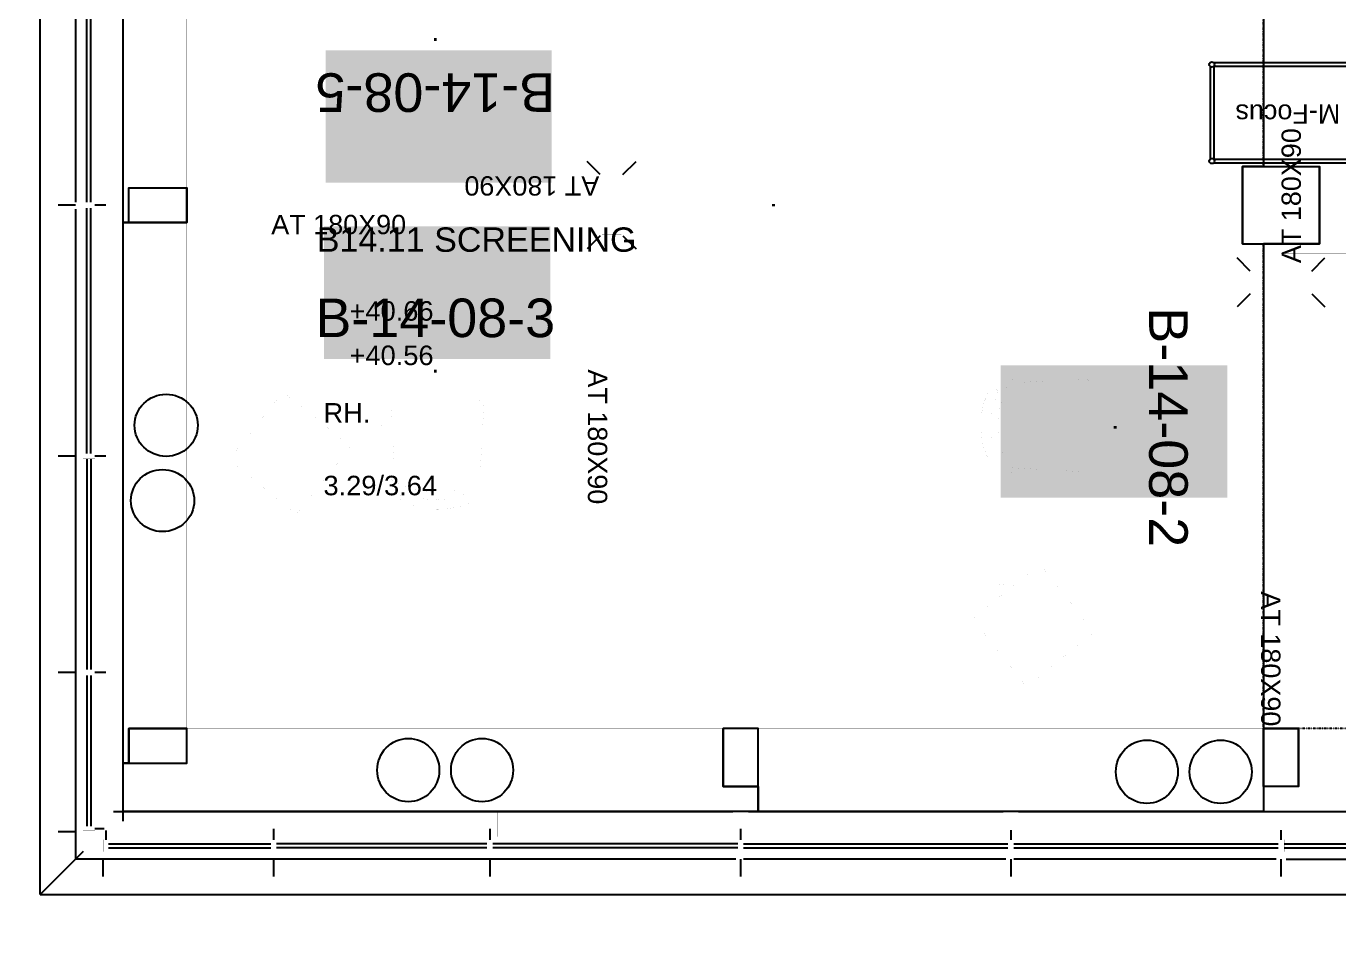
# Model space of a CAD drawing. Extents: x 7690 to 8871, y -6511 to -5312.
# Drawn here: x 7828.1 to 8095.9, y -6169.7 to -5985.5 of the extents above; entities that cross this region are included whole.
import ezdxf
from ezdxf.enums import TextEntityAlignment as Align

# ---------------------------------------------------------------- set-up
doc = ezdxf.new("R2010")
doc.units = 0
doc.header["$MEASUREMENT"] = 0
doc.linetypes.add('DOT_DASH', pattern=[1, 0, -0.25, 0.5, -0.25])
doc.linetypes.add('LONG_DASHES', pattern=[1.5, 1, -0.5])
doc.layers.get('0').update_dxf_attribs({"linetype": 'CONTINUOUS'})
for name, color, linetype in [('72USSH2D01_LINIEN-MITTEL', 7, 'CONTINUOUS'), ('A-ALLG-BESCHRIFTUNG_10', 7, 'CONTINUOUS'), ('A-NEU-GRUNDRISS', 7, 'CONTINUOUS'), ('A-NEU-WAND-BETON', 7, 'CONTINUOUS'), ('BWZ121_GF-POLYGON', 7, 'CONTINUOUS'), ('BWZ122_NGF-POLYGON', 7, 'CONTINUOUS'), ('FM_OBJEKT_ARBEITSPLATZ', 7, 'CONTINUOUS'), ('FM_OBJEKT_DOSE', 7, 'CONTINUOUS'), ('FM_OBJEKT_GESCHOSS', 7, 'CONTINUOUS'), ('FM_OBJEKT_MOEBEL', 7, 'CONTINUOUS'), ('FM_OBJEKT_RAUM', 7, 'CONTINUOUS'), ('Z1_POLYGONE_FLÄCHENNACHWEIS', 7, 'CONTINUOUS')]:
    doc.layers.add(name, color=color, linetype=linetype)
doc.styles.add('ARIAL', font='ARIAL')

# ---------------------------------------------------------------- blocks, each defined once
blk = doc.blocks.new('*D22')
at = {"layer": 'FM_OBJEKT_GESCHOSS', "color": 250, "linetype": 'Continuous', "const_width": 0.00174}
blk.add_lwpolyline([(8161.6821, -6162.5566), (8161.6821, -6493.2646), (8778.2168, -6493.2646), (8778.2168, -5660.9834), (8447.5059, -5660.9834), (8447.5059, -5330.3032), (7830.9731, -5330.2744), (7830.9746, -5767.6758), (7720.7378, -5767.6758), (7720.7378, -5751.9277), (7704.9897, -5751.9277), (7704.9897, -5767.6758), (7720.7378, -5767.6758), (7720.7378, -5767.6758), (7830.9746, -5767.6758), (7830.9746, -6162.5566), (8161.6821, -6162.5566), (8246.5254, -6081.0605), (8246.5254, -6073.5806), (8330.5762, -6073.5806), (8330.5762, -6081.0605), (8246.5254, -6081.0605)], close=True, dxfattribs=at)
blk = doc.blocks.new('*D36')
at = {"layer": 'A-NEU-GRUNDRISS', "color": 250, "linetype": 'Continuous'}
for p, q in [((7830.9697, -6161.3721), (7830.9697, -6021.8057)), ((7830.9697, -6162.5532), (7830.9697, -6021.8057)), ((7838.2139, -6022.0024), (7834.6597, -6022.0029)), ((7844.3569, -6022.0024), (7842.1509, -6022.0024)), ((7838.2139, -6022.7988), (7838.2139, -6155.3101)), ((7840.5181, -6072.5928), (7840.5181, -6022.5933)), ((7841.3447, -6072.5928), (7841.3447, -6022.5933)), ((7847.8999, -6147.5928), (7847.8999, -6023.3804)), ((7838.2139, -6073.1841), (7834.6597, -6073.1841)), ((7840.5181, -6073.7734), (7840.5181, -6116.6875)), ((7841.3447, -6073.7734), (7841.3447, -6116.6875)), ((7844.3574, -6073.1836), (7842.1514, -6073.1836)), ((7838.2119, -6117.2783), (7834.6577, -6117.2783)), ((7840.5181, -6117.8687), (7840.5181, -6148.5771)), ((7841.3447, -6117.8687), (7841.3447, -6148.5771)), ((7844.355, -6117.2778), (7842.1489, -6117.2783)), ((7845.9312, -6145.625), (7972.3076, -6145.625)), ((7838.2134, -6149.7891), (7834.6592, -6149.7891)), ((7844.0205, -6149.168), (7842.1489, -6149.168)), ((7844.3564, -6149.4629), (7844.3564, -6151.373)), ((7878.6074, -6149.1685), (7878.6074, -6151.373)), ((7922.7012, -6149.1685), (7922.7012, -6151.373)), ((7973.8828, -6149.1685), (7973.8828, -6151.373)), ((7844.9448, -6152.1997), (7878.0166, -6152.1997)), ((7844.9448, -6153.0264), (7878.0166, -6153.0264)), ((7922.1108, -6152.1958), (7879.1904, -6152.1997)), ((7922.1108, -6153.0225), (7879.1909, -6153.0264)), ((7973.292, -6152.1938), (7923.2925, -6152.1938)), ((7973.292, -6153.0205), (7923.2925, -6153.0205)), ((7839.75, -6153.7739), (7830.9697, -6162.5532)), ((7972.8901, -6155.3101), (7838.2139, -6155.3101)), ((7844.3564, -6155.311), (7843.7349, -6155.311)), ((7843.7349, -6155.311), (7843.7349, -6158.8652)), ((7878.6074, -6155.3105), (7878.6074, -6158.8657)), ((7922.7012, -6155.3105), (7922.7017, -6158.8657)), ((7973.8828, -6155.3105), (7973.8828, -6158.8657)), ((7830.9697, -6162.5532), (7973.916, -6162.5532))]:
    blk.add_line(p, q, dxfattribs=at)
at = {"layer": 'A-NEU-GRUNDRISS', "color": 250, "linetype": 'Continuous', "const_width": 0.00174}
for points in [[(7834.6597, -6020.9624), (7836.4116, -6020.9624), (7836.4116, -6023.1084), (7834.6597, -6023.1084)], [(7838.2139, -6021.0093), (7839.395, -6021.0093), (7839.395, -6022.9961), (7838.2139, -6022.9961)], [(7839.6929, -6021.6084), (7842.1509, -6021.6084), (7842.1509, -6022.3955), (7839.6929, -6022.3955)], [(7842.7822, -6020.4277), (7847.8999, -6020.4277), (7847.8999, -6023.5771), (7842.7822, -6023.5771)], [(7839.687, -6022.5933), (7842.1489, -6022.5933), (7842.1489, -6072.5928), (7839.687, -6072.5928)], [(7834.6597, -6072.144), (7836.4116, -6072.144), (7836.4116, -6074.29), (7834.6597, -6074.29)], [(7838.2139, -6072.1904), (7839.395, -6072.1904), (7839.395, -6074.1772), (7838.2139, -6074.1772)], [(7839.6934, -6072.7896), (7842.1514, -6072.7896), (7842.1514, -6073.5771), (7839.6934, -6073.5771)], [(7842.7822, -6071.6089), (7847.8999, -6071.6089), (7847.8999, -6074.7583), (7842.7822, -6074.7583)], [(7839.687, -6073.7734), (7842.1489, -6073.7734), (7842.1489, -6116.6875), (7839.687, -6116.6875)], [(7842.7817, -6115.7031), (7847.8999, -6115.7031), (7847.8999, -6118.8525), (7842.7817, -6118.8525)], [(7834.6577, -6116.2383), (7836.4097, -6116.2383), (7836.4097, -6118.3843), (7834.6577, -6118.3843)], [(7838.2119, -6116.2852), (7839.3931, -6116.2852), (7839.3931, -6118.2715), (7838.2119, -6118.2715)], [(7839.6909, -6116.8843), (7842.1489, -6116.8843), (7842.1489, -6117.6714), (7839.6909, -6117.6714)], [(7839.6909, -6117.8687), (7842.1479, -6117.8687), (7842.1479, -6148.5771), (7839.6909, -6148.5771)], [(7842.7817, -6145.625), (7847.8999, -6145.625), (7847.8999, -6150.7427), (7842.7817, -6150.7427)], [(7877.0327, -6145.625), (7880.1821, -6145.625), (7880.1821, -6150.7432), (7877.0327, -6150.7432)], [(7921.1265, -6145.625), (7924.2759, -6145.625), (7924.2759, -6150.7432), (7921.1265, -6150.7432)], [(7972.3081, -6145.625), (7975.4575, -6145.625), (7975.4575, -6150.7432), (7972.3081, -6150.7432)], [(7834.6592, -6149.168), (7836.4111, -6149.168), (7836.4111, -6149.7891), (7834.6592, -6149.7891)], [(7838.2139, -6148.1748), (7839.395, -6148.1748), (7839.395, -6150.1616), (7838.2139, -6150.1616)], [(7839.6909, -6148.7739), (7842.1489, -6148.7739), (7842.1489, -6149.5615), (7839.6909, -6149.5615)], [(7839.75, -6149.7583), (7842.0728, -6149.7583), (7842.0728, -6151.4512), (7843.7676, -6151.4512), (7843.7676, -6153.7739), (7839.75, -6153.7739)], [(7843.9624, -6151.373), (7844.75, -6151.373), (7844.75, -6153.8311), (7843.9624, -6153.8311)], [(7844.9448, -6151.373), (7878.0166, -6151.373), (7878.0166, -6153.853), (7844.9448, -6153.853)], [(7878.2139, -6151.373), (7879.001, -6151.373), (7879.001, -6153.8311), (7878.2139, -6153.8311)], [(7922.1104, -6151.3691), (7879.1904, -6151.3726), (7879.1909, -6153.853), (7922.1108, -6153.8491)], [(7922.3076, -6151.373), (7923.0952, -6151.373), (7923.0952, -6153.8311), (7922.3076, -6153.8311)], [(7923.2925, -6151.3706), (7973.292, -6151.3706), (7973.292, -6153.8491), (7923.2925, -6153.8491)], [(7973.4888, -6151.373), (7974.2764, -6151.373), (7974.2764, -6153.8311), (7973.4888, -6153.8311)], [(7843.3633, -6154.1289), (7845.3501, -6154.1289), (7845.3501, -6155.3101), (7843.3633, -6155.3101)], [(7877.6147, -6154.1289), (7879.6011, -6154.1289), (7879.6011, -6155.3101), (7877.6147, -6155.3101)], [(7921.7085, -6154.1289), (7923.6953, -6154.1289), (7923.6953, -6155.3101), (7921.7085, -6155.3101)], [(7972.8901, -6154.1289), (7974.8765, -6154.1289), (7974.8765, -6155.3101), (7972.8901, -6155.3101)], [(7843.7349, -6157.1133), (7844.3564, -6157.1133), (7844.3564, -6158.8652), (7843.7349, -6158.8652)], [(7877.5679, -6157.1138), (7879.7134, -6157.1138), (7879.7134, -6158.8657), (7877.5679, -6158.8657)], [(7921.6616, -6157.1138), (7923.8076, -6157.1138), (7923.8076, -6158.8657), (7921.6616, -6158.8657)], [(7972.8096, -6157.1138), (7974.9556, -6157.1138), (7974.9556, -6158.8657), (7972.8096, -6158.8657)]]:
    blk.add_lwpolyline(points, close=True, dxfattribs=at)
blk = doc.blocks.new('*D49')
at = {"layer": 'A-NEU-GRUNDRISS', "color": 250, "linetype": 'Continuous'}
for p, q in [((7975.4575, -6145.624), (8027.4263, -6145.624)), ((8029.0005, -6149.4033), (8029.0005, -6151.3701)), ((7974.4731, -6152.1953), (8028.4097, -6152.1953)), ((7974.4731, -6153.0225), (8028.4097, -6153.0225)), ((8028.0083, -6155.3076), (7974.4731, -6155.3076)), ((8029.0005, -6155.3081), (8029.0005, -6158.8633)), ((7973.8828, -6162.5508), (8029.0005, -6162.5508))]:
    blk.add_line(p, q, dxfattribs=at)
at = {"layer": 'A-NEU-GRUNDRISS', "color": 250, "linetype": 'Continuous', "const_width": 0.00174}
for points in [[(8027.4263, -6145.624), (8030.5757, -6145.624), (8030.5757, -6150.7422), (8027.4263, -6150.7422)], [(7974.4731, -6151.3726), (8028.4097, -6151.3726), (8028.4097, -6153.8506), (7974.4731, -6153.8506)], [(8028.6069, -6151.3701), (8029.394, -6151.3701), (8029.394, -6153.8286), (8028.6069, -6153.8286)], [(8028.0083, -6154.1265), (8029.9946, -6154.1265), (8029.9946, -6155.3076), (8028.0083, -6155.3076)], [(8027.9272, -6157.1113), (8030.0737, -6157.1113), (8030.0737, -6158.8633), (8027.9272, -6158.8633)]]:
    blk.add_lwpolyline(points, close=True, dxfattribs=at)
blk = doc.blocks.new('*D50')
at = {"layer": 'A-NEU-GRUNDRISS', "color": 250, "linetype": 'Continuous'}
for p, q in [((8030.5757, -6145.624), (8082.5435, -6145.624)), ((8084.1187, -6149.4033), (8084.1187, -6151.3701)), ((8029.5913, -6152.1953), (8083.5278, -6152.1953)), ((8029.5913, -6153.0225), (8083.5278, -6153.0225)), ((8083.1255, -6155.3076), (8029.5913, -6155.3076)), ((8084.1187, -6155.3081), (8084.1187, -6158.8633)), ((8029.0005, -6162.5508), (8084.1187, -6162.5508))]:
    blk.add_line(p, q, dxfattribs=at)
at = {"layer": 'A-NEU-GRUNDRISS', "color": 250, "linetype": 'Continuous', "const_width": 0.00174}
for points in [[(8082.5435, -6145.624), (8085.6938, -6145.624), (8085.6938, -6150.7422), (8082.5435, -6150.7422)], [(8029.5913, -6151.3726), (8083.5278, -6151.3726), (8083.5278, -6153.8506), (8029.5913, -6153.8506)], [(8083.7251, -6151.3701), (8084.5122, -6151.3701), (8084.5122, -6153.8286), (8083.7251, -6153.8286)], [(8083.1255, -6154.1265), (8085.1128, -6154.1265), (8085.1128, -6155.3076), (8083.1255, -6155.3076)], [(8083.0454, -6157.1113), (8085.1919, -6157.1113), (8085.1919, -6158.8633), (8083.0454, -6158.8633)]]:
    blk.add_lwpolyline(points, close=True, dxfattribs=at)
blk = doc.blocks.new('*D51')
at = {"layer": 'A-NEU-GRUNDRISS', "color": 250, "linetype": 'Continuous'}
for p, q in [((7830.9712, -6022.0024), (7830.9712, -5966.8843)), ((7838.2139, -5966.8843), (7834.6587, -5966.8843)), ((7838.2144, -5967.877), (7838.2144, -6021.4116)), ((7840.4995, -6021.4116), (7840.4995, -5967.4746)), ((7841.3267, -6021.4116), (7841.3267, -5967.4746)), ((7844.1187, -5966.8843), (7842.1519, -5966.8843)), ((7847.8979, -6020.4277), (7847.8979, -5968.459))]:
    blk.add_line(p, q, dxfattribs=at)
at = {"layer": 'A-NEU-GRUNDRISS', "color": 250, "linetype": 'Continuous', "const_width": 0.00174}
for points in [[(7836.4106, -5967.957), (7836.4106, -5965.8115), (7834.6587, -5965.8115), (7834.6587, -5967.957)], [(7847.8979, -5968.459), (7847.8979, -5965.3096), (7842.7798, -5965.3096), (7842.7798, -5968.459)], [(7839.3955, -5967.877), (7839.3955, -5965.8901), (7838.2144, -5965.8901), (7838.2144, -5967.877)], [(7842.1494, -6021.4116), (7842.1494, -5967.4746), (7839.6714, -5967.4746), (7839.6714, -6021.4116)], [(7842.1519, -5967.2778), (7842.1519, -5966.4902), (7839.6934, -5966.4902), (7839.6934, -5967.2778)]]:
    blk.add_lwpolyline(points, close=True, dxfattribs=at)
blk = doc.blocks.new('*D69')
at = {"layer": 'A-NEU-GRUNDRISS', "color": 250, "linetype": 'Continuous'}
for p, q in [((8085.7524, -6145.6226), (8178.6089, -6145.6226)), ((8084.7651, -6152.1978), (8130.8286, -6152.1978)), ((8084.7651, -6153.0244), (8130.8286, -6153.0244)), ((8085.1714, -6155.3101), (8168.9224, -6155.3101)), ((8081.521, -6162.5532), (8161.6782, -6162.5532))]:
    blk.add_line(p, q, dxfattribs=at)
at = {"layer": 'A-NEU-GRUNDRISS', "color": 250, "linetype": 'Continuous', "const_width": 0.00174}
blk.add_lwpolyline([(8084.7651, -6151.3735), (8130.7886, -6151.3735), (8130.7886, -6153.8354), (8084.7651, -6153.8354)], close=True, dxfattribs=at)
blk = doc.blocks.new('*D127')
at = {"layer": 'BWZ122_NGF-POLYGON', "color": 6, "linetype": 'Continuous', "const_width": 0.0139}
blk.add_lwpolyline([(8080.5767, -5911.8247), (8080.5767, -6014.126), (8076.2563, -6014.126), (8076.2563, -6029.874), (8080.5767, -6029.874), (8080.5767, -6128.6948), (8080.5767, -6140.5059), (8080.5767, -6145.624), (7977.4272, -6145.624), (7977.4272, -6140.5059), (7977.4272, -6128.6948), (7970.3403, -6128.6948), (7970.3403, -6140.5059), (7977.4272, -6140.5059), (7977.4272, -6145.624), (7847.8999, -6145.625), (7847.8999, -6135.7817), (7849.0806, -6135.7817), (7860.8916, -6135.7817), (7860.8916, -6128.6948), (7849.0806, -6128.6948), (7849.0806, -6135.7817), (7847.8999, -6135.7817), (7847.8999, -6025.5454), (7849.0806, -6025.5454), (7849.0806, -6018.459), (7860.8916, -6018.459), (7860.8916, -6025.5454), (7849.0806, -6025.5454), (7847.8999, -6025.5454), (7847.8979, -5911.7661)], dxfattribs=at)
blk = doc.blocks.new('*D136')
at = {"layer": 'BWZ122_NGF-POLYGON', "color": 6, "linetype": 'Continuous', "const_width": 0.0139}
blk.add_lwpolyline([(8091.9937, -5793.6563), (8091.9937, -5809.4043), (8082.5054, -5809.4043), (8082.5054, -5911.8252), (8080.5767, -5911.8252), (8080.5767, -6014.126), (8092.0044, -6014.126), (8092.0044, -6029.874), (8080.5767, -6029.874), (8080.5767, -6128.6948), (8087.6626, -6128.6948), (8087.6626, -6140.5059), (8080.5767, -6140.5059), (8080.5767, -6145.624), (8174.2769, -6145.6226)], dxfattribs=at)
blk = doc.blocks.new('*D242')
at = {"layer": 'FM_OBJEKT_MOEBEL', "color": 250, "linetype": 'Continuous', "const_width": 0.00174}
blk.add_lwpolyline([(8048.686, -6031.8428), (8048.686, -6102.7085), (8084.1187, -6102.7085), (8084.1187, -6031.8428)], close=True, dxfattribs=at)
at = {"layer": 'FM_OBJEKT_MOEBEL', "color": 250, "linetype": 'Continuous', "style": 'ARIAL'}
blk.add_text('AT 180X90', height=3.93699, rotation=90, dxfattribs=at).set_placement((8088.1719, -6033.8115))
for s, height, p in [('B-14-08-2', 7.87399, (8057.2173, -6067.2773)), ('.', 3.937, (8049.999, -6067.2773))]:
    blk.add_text(s, height=height, rotation=270, dxfattribs=at).set_placement(p, align=Align.CENTER)
blk = doc.blocks.new('*D243')
at = {"layer": 'FM_OBJEKT_MOEBEL', "color": 250, "linetype": 'Continuous', "const_width": 0.00174}
blk.add_lwpolyline([(7982.2134, -6057.4351), (7982.2134, -5986.5693), (7946.7803, -5986.5693), (7946.7803, -6057.4351)], close=True, dxfattribs=at)
at = {"layer": 'FM_OBJEKT_MOEBEL', "color": 250, "linetype": 'Continuous', "style": 'ARIAL'}
blk.add_text('.', height=3.937, rotation=90, dxfattribs=at).set_placement((7980.9013, -6022.0015), align=Align.CENTER)
blk.add_text('AT 180X90', height=3.93699, rotation=270, dxfattribs=at).set_placement((7942.7281, -6055.4668))
blk = doc.blocks.new('*D244')
at = {"layer": 'FM_OBJEKT_MOEBEL', "color": 250, "linetype": 'Continuous', "const_width": 0.00174}
blk.add_lwpolyline([(8119.5522, -6102.7134), (8119.5522, -6031.8472), (8084.1187, -6031.8472), (8084.1187, -6102.7134)], close=True, dxfattribs=at)
at = {"layer": 'FM_OBJEKT_MOEBEL', "color": 250, "linetype": 'Continuous', "style": 'ARIAL'}
for s, height, p in [('B-14-08-1', 7.87399, (8111.0229, -6067.2744)), ('.', 3.937, (8118.2402, -6067.2744))]:
    blk.add_text(s, height=height, rotation=90, dxfattribs=at).set_placement(p, align=Align.CENTER)
blk.add_text('AT 180X90', height=3.93699, rotation=270, dxfattribs=at).set_placement((8080.0664, -6100.7446))
blk = doc.blocks.new('*D246')
at = {"layer": 'FM_OBJEKT_MOEBEL', "color": 250, "linetype": 'Continuous'}
for p, q in [((8077.8501, -6035.4224), (8075.188, -6032.7607)), ((8090.3774, -6035.4224), (8093.0396, -6032.7607)), ((8077.8501, -6040.0757), (8075.188, -6042.7378)), ((8090.3774, -6040.0757), (8093.0396, -6042.7378))]:
    blk.add_line(p, q, dxfattribs=at)
at = {"layer": 'FM_OBJEKT_MOEBEL', "color": 250, "linetype": 'Continuous', "const_width": 0.00174}
for points in [[(8093.9565, -6031.8438), (8093.9565, -6043.6548), (8074.271, -6043.6548), (8074.271, -6031.8438)], [(8090.019, -6035.7808), (8090.019, -6039.7178), (8078.2085, -6039.7178), (8078.2085, -6035.7808)]]:
    blk.add_lwpolyline(points, close=True, dxfattribs=at)
blk = doc.blocks.new('*D270')
at = {"layer": 'FM_OBJEKT_MOEBEL', "color": 250, "linetype": 'Continuous', "const_width": 0.00174}
blk.add_lwpolyline([(7876.1514, -6057.4341), (7947.0171, -6057.4341), (7947.0171, -6022.001), (7876.1514, -6022.001)], close=True, dxfattribs=at)
at = {"layer": 'FM_OBJEKT_MOEBEL', "color": 250, "linetype": 'Continuous', "style": 'ARIAL'}
blk.add_text('AT 180X90', height=3.93699, dxfattribs=at).set_placement((7878.1201, -6027.9067))
for s, height, p in [('B-14-08-3', 7.87399, (7911.5864, -6048.9042)), ('.', 3.937, (7911.5859, -6056.122))]:
    blk.add_text(s, height=height, dxfattribs=at).set_placement(p, align=Align.CENTER)
blk = doc.blocks.new('*D271')
at = {"layer": 'FM_OBJEKT_MOEBEL', "color": 250, "linetype": 'Continuous', "const_width": 0.00174}
blk.add_lwpolyline([(7883.2515, -6085.0146), (7894.3579, -6071.2119), (7880.5552, -6060.1055), (7869.4487, -6073.9082)], close=True, dxfattribs=at)
blk.add_lwpolyline([(7888.3813, -6079.5591), (7890.3384, -6079.3472), (7890.1265, -6077.3901)], dxfattribs=at)
blk = doc.blocks.new('*D272')
at = {"layer": 'FM_OBJEKT_MOEBEL', "color": 250, "linetype": 'Continuous', "const_width": 0.00174}
blk.add_lwpolyline([(7947.0132, -5986.5679), (7876.147, -5986.5679), (7876.147, -6022.001), (7947.0132, -6022.001)], close=True, dxfattribs=at)
at = {"layer": 'FM_OBJEKT_MOEBEL', "color": 250, "linetype": 'Continuous', "style": 'ARIAL'}
for s, height, p in [('.', 3.937, (7911.5857, -5987.8809)), ('B-14-08-5', 7.87399, (7911.5862, -5995.0987))]:
    blk.add_text(s, height=height, rotation=180, dxfattribs=at).set_placement(p, align=Align.CENTER)
blk.add_text('AT 180X90', height=3.93699, rotation=180, dxfattribs=at).set_placement((7945.0444, -6016.0952))
blk = doc.blocks.new('*D273')
at = {"layer": 'FM_OBJEKT_MOEBEL', "color": 250, "linetype": 'Continuous'}
for p, q in [((7945.2241, -6015.7349), (7942.562, -6013.0732)), ((7949.8774, -6015.7349), (7952.5396, -6013.0732)), ((7945.2241, -6028.2622), (7942.562, -6030.9243)), ((7949.8774, -6028.2622), (7952.5396, -6030.9243))]:
    blk.add_line(p, q, dxfattribs=at)
at = {"layer": 'FM_OBJEKT_MOEBEL', "color": 250, "linetype": 'Continuous', "const_width": 0.00174}
for points in [[(7953.4565, -6031.8408), (7941.6455, -6031.8408), (7941.6455, -6012.1563), (7953.4565, -6012.1563)], [(7949.5195, -6027.9043), (7945.5825, -6027.9043), (7945.5825, -6016.0933), (7949.5195, -6016.0933)]]:
    blk.add_lwpolyline(points, close=True, dxfattribs=at)
blk = doc.blocks.new('*D275')
at = {"layer": 'FM_OBJEKT_MOEBEL', "color": 250, "linetype": 'Continuous', "const_width": 0.00174}
blk.add_lwpolyline([(8021.1001, -6106.3359), (8034.9038, -6095.2295), (8046.0103, -6109.0322), (8032.2065, -6120.1387)], close=True, dxfattribs=at)
blk.add_lwpolyline([(8026.5562, -6101.2061), (8026.7681, -6099.249), (8028.7251, -6099.4609)], dxfattribs=at)
blk = doc.blocks.new('*D280')
at = {"layer": '72USSH2D01_LINIEN-MITTEL', "color": 250, "linetype": 'Continuous'}
for p, q in [((8069.6489, -5993.6836), (8069.6489, -6012.6201)), ((8070.397, -5992.9355), (8099.1763, -5992.9355)), ((8070.397, -5993.6836), (8099.1763, -5993.6836)), ((8070.397, -5993.6836), (8070.397, -6012.6201)), ((8099.1763, -5993.6836), (8099.1763, -6012.6201)), ((8099.9243, -5993.6836), (8099.9243, -6012.6201)), ((8070.397, -6012.6201), (8099.1763, -6012.6201)), ((8070.397, -6013.3682), (8099.1763, -6013.3682))]:
    blk.add_line(p, q, dxfattribs=at)
for centre in [(8070.0229, -5993.3096), (8099.5503, -5993.3096), (8070.0229, -6012.9941), (8099.5503, -6012.9941)]:
    blk.add_circle(centre, 0.5289, dxfattribs=at)
blk = doc.blocks.new('*D281')
at = {"layer": 'FM_OBJEKT_MOEBEL', "color": 250, "linetype": 'Continuous', "const_width": 0.00174}
blk.add_lwpolyline([(8094.0308, -5998.4688), (8077.0249, -5998.4688), (8077.0249, -6008.3833), (8094.0308, -6008.3833)], close=True, dxfattribs=at)
at = {"layer": 'FM_OBJEKT_MOEBEL', "color": 250, "linetype": 'Continuous', "style": 'ARIAL'}
blk.add_text('M-Focus', height=3.93699, rotation=180, dxfattribs=at).set_placement((8085.5273, -6001.4575), align=Align.CENTER)
blk = doc.blocks.new('ZZUNIT_CIRCLE')
at = {"color": 0, "linetype": 'ByBlock'}
blk.add_circle((0, 0), 1, dxfattribs=at)
blk = doc.blocks.new('*D337')
at = {"layer": 'FM_OBJEKT_DOSE', "color": 7, "linetype": 'Continuous', "xscale": 6.452989299999999, "yscale": 6.3332055, "rotation": 90}
blk.add_blockref('ZZUNIT_CIRCLE', (8056.7651, -6137.5254), dxfattribs=at)
blk = doc.blocks.new('*D339')
at = {"layer": 'FM_OBJEKT_DOSE', "color": 7, "linetype": 'Continuous', "xscale": 6.452989299999999, "yscale": 6.3332055, "rotation": 90}
blk.add_blockref('ZZUNIT_CIRCLE', (8071.813, -6137.5254), dxfattribs=at)
blk = doc.blocks.new('*D340')
at = {"layer": 'FM_OBJEKT_DOSE', "color": 7, "linetype": 'Continuous', "xscale": 6.452989299999999, "yscale": 6.3332055, "rotation": 90}
blk.add_blockref('ZZUNIT_CIRCLE', (7906.0737, -6137.1826), dxfattribs=at)
blk = doc.blocks.new('*D341')
at = {"layer": 'FM_OBJEKT_DOSE', "color": 7, "linetype": 'Continuous', "xscale": 6.452989299999999, "yscale": 6.3332055, "rotation": 90}
blk.add_blockref('ZZUNIT_CIRCLE', (7921.1226, -6137.1826), dxfattribs=at)
blk = doc.blocks.new('*D342')
at = {"layer": 'FM_OBJEKT_DOSE', "color": 7, "linetype": 'Continuous', "xscale": 6.452989299999999, "yscale": 6.3332055}
blk.add_blockref('ZZUNIT_CIRCLE', (7855.9419, -6082.23), dxfattribs=at)
blk = doc.blocks.new('*D343')
at = {"layer": 'FM_OBJEKT_DOSE', "color": 7, "linetype": 'Continuous', "xscale": 6.452989299999999, "yscale": 6.3332055}
blk.add_blockref('ZZUNIT_CIRCLE', (7856.6807, -6066.8765), dxfattribs=at)
blk = doc.blocks.new('*D435')
at = {"layer": 'FM_OBJEKT_MOEBEL', "color": 250, "linetype": 'Continuous', "const_width": 0.00174}
blk.add_lwpolyline([(8028.5645, -6075.5098), (8029.084, -6076.5273), (8029.084, -6077.9063), (8029.0889, -6077.9678), (8029.1035, -6078.0313), (8029.125, -6078.082), (8029.165, -6078.1455), (8029.1982, -6078.1846), (8029.2314, -6078.2139), (8029.2773, -6078.2451), (8029.3271, -6078.2695), (8029.3965, -6078.292), (8029.4775, -6078.2988), (8029.4775, -6078.2988), (8039.7139, -6078.2998), (8039.7695, -6078.2959), (8039.8203, -6078.2852), (8039.8662, -6078.2695), (8039.9072, -6078.249), (8039.9561, -6078.2158), (8039.9922, -6078.1846), (8040.0322, -6078.1377), (8040.0615, -6078.0889), (8040.0801, -6078.0508), (8040.0928, -6078.0127), (8040.1045, -6077.9551), (8040.1074, -6077.9053), (8040.1074, -6076.5283), (8040.0996, -6076.4521), (8040.0869, -6076.4053), (8040.0742, -6076.3691), (8040.0508, -6076.3252), (8040.0244, -6076.2881), (8039.9922, -6076.25), (8039.9561, -6076.2188), (8039.9209, -6076.1934), (8039.8652, -6076.165), (8039.8232, -6076.1504), (8039.7627, -6076.1377), (8039.7139, -6076.1338), (8029.4775, -6076.1338), (8029.4082, -6076.1396), (8029.3486, -6076.1553), (8029.2822, -6076.1855), (8029.2246, -6076.2266), (8029.2002, -6076.249), (8029.168, -6076.2842), (8029.1475, -6076.3145), (8029.1289, -6076.3457), (8029.1104, -6076.3867), (8029.0957, -6076.4346), (8029.0879, -6076.4775), (8029.084, -6076.5273), (8028.5645, -6075.5098), (8043.9795, -6076.3604), (8044.2939, -6076.335), (8044.7139, -6076.1543), (8045.0264, -6075.8379), (8045.1738, -6075.5283), (8045.2256, -6075.1816), (8045.2256, -6058.583), (8045.1748, -6058.2432), (8045.1045, -6058.0635), (8044.8564, -6057.7256), (8044.5332, -6057.5088), (8044.2939, -6057.4297), (8043.9795, -6057.4043), (8028.5654, -6058.2549), (8029.084, -6057.2363), (8029.0986, -6057.3457), (8029.1504, -6057.4561), (8029.1982, -6057.5156), (8029.3516, -6057.6104), (8029.4766, -6057.6309), (8039.7139, -6057.6309), (8039.8418, -6057.6094), (8039.9453, -6057.5557), (8040.0469, -6057.4473), (8040.1016, -6057.3018), (8040.1074, -6057.2373), (8040.1074, -6055.8584), (8040.085, -6055.7295), (8039.9912, -6055.5801), (8039.9219, -6055.5244), (8039.833, -6055.4844), (8039.7129, -6055.4658), (8029.4775, -6055.4648), (8029.3584, -6055.4834), (8029.1992, -6055.5801), (8029.1328, -6055.6689), (8029.0986, -6055.751), (8029.084, -6057.2363), (8028.5654, -6058.2549), (8028.3877, -6058.6016), (8028.0732, -6059.2617), (8027.748, -6060.0273), (8027.335, -6061.1748), (8027.0615, -6062.0957), (8026.832, -6063.0547), (8026.666, -6063.9541), (8026.5479, -6064.8164), (8026.5, -6065.3027), (8026.4639, -6065.8037), (8026.4443, -6066.2207), (8026.4385, -6066.4209), (8026.4336, -6066.6826), (8026.4326, -6066.7412), (8026.4326, -6066.8076), (8024.8589, -6066.8076), (8024.8594, -6066.7988), (8024.8594, -6066.7412), (8024.8652, -6066.4375), (8024.876, -6066.1611), (8024.8955, -6065.834), (8024.9199, -6065.541), (8024.9619, -6065.1436), (8025.001, -6064.8359), (8025.0596, -6064.4541), (8025.1318, -6064.0527), (8025.207, -6063.6953), (8025.2939, -6063.3252), (8025.3936, -6062.9434), (8025.4893, -6062.6162), (8025.5986, -6062.2695), (8025.7295, -6061.8887), (8025.8301, -6061.6162), (8025.9707, -6061.2637), (8026.1504, -6060.8447), (8026.2979, -6060.5137), (8026.3525, -6060.2148), (8026.3311, -6059.9834), (8026.2373, -6059.7275), (8026.0752, -6059.5049), (8025.8467, -6059.3301), (8025.6543, -6059.248), (8025.3662, -6059.2051), (8025.0439, -6059.2607), (8024.7568, -6059.4189), (8024.582, -6059.5977), (8024.4033, -6059.9316), (8024.249, -6060.2783), (8024.1069, -6060.6191), (8023.9658, -6060.9814), (8023.8276, -6061.3613), (8023.6851, -6061.7871), (8023.5806, -6062.126), (8023.4766, -6062.4902), (8023.3862, -6062.8389), (8023.3169, -6063.126), (8023.2451, -6063.4551), (8023.1855, -6063.7529), (8023.1152, -6064.1426), (8023.0566, -6064.5225), (8023, -6064.9629), (8022.9575, -6065.3799), (8022.9263, -6065.7695), (8022.9063, -6066.1328), (8022.894, -6066.4922), (8022.8892, -6066.8818), (8022.894, -6067.2666), (8022.9087, -6067.6816), (8022.9375, -6068.1416), (8022.9844, -6068.6602), (8023.0371, -6069.0957), (8023.0918, -6069.4727), (8023.1851, -6070.0117), (8023.2754, -6070.4541), (8023.3765, -6070.8857), (8023.502, -6071.3643), (8023.6294, -6071.7979), (8023.7915, -6072.2969), (8023.9482, -6072.7354), (8024.1118, -6073.1543), (8024.249, -6073.4834), (8024.3916, -6073.8057), (8024.5098, -6074.0557), (8024.6318, -6074.2275), (8024.8574, -6074.416), (8025.0615, -6074.5098), (8025.2607, -6074.5527), (8025.4258, -6074.5576), (8025.6563, -6074.5166), (8025.7881, -6074.4658), (8026.0225, -6074.3105), (8026.1367, -6074.1904), (8026.2617, -6073.9893), (8026.3271, -6073.7998), (8026.3525, -6073.54), (8026.3271, -6073.3477), (8026.2598, -6073.1563), (8026.1191, -6072.8477), (8025.9521, -6072.4551), (8025.8516, -6072.2002), (8025.7402, -6071.9033), (8025.6396, -6071.6172), (8025.5176, -6071.2422), (8025.4121, -6070.8848), (8025.3076, -6070.4951), (8025.2148, -6070.1025), (8025.1133, -6069.6123), (8025.041, -6069.1973), (8024.9795, -6068.7734), (8024.9277, -6068.3066), (8024.8994, -6067.9795), (8024.8809, -6067.6963), (8024.8691, -6067.4287), (8024.8604, -6067.1162), (8024.8584, -6066.9443), (8024.8589, -6066.8076), (8026.4326, -6066.8076), (8026.4336, -6067.1279), (8026.4404, -6067.4131), (8026.4551, -6067.7979), (8026.4736, -6068.1172), (8026.4961, -6068.4092), (8026.5234, -6068.7158), (8026.5781, -6069.2012), (8026.6387, -6069.6377), (8026.6963, -6069.998), (8026.7549, -6070.3223), (8026.8154, -6070.6299), (8026.958, -6071.2637), (8027.0391, -6071.584), (8027.1563, -6072.0098), (8027.2783, -6072.417), (8027.4209, -6072.8535), (8027.5684, -6073.2666), (8027.748, -6073.7393), (8027.8857, -6074.0742), (8028.0342, -6074.417), (8028.1924, -6074.7617), (8028.3203, -6075.0273), (8028.4316, -6075.251)], close=True, dxfattribs=at)
blk = doc.blocks.new('*D437')
at = {"layer": 'FM_OBJEKT_MOEBEL', "color": 250, "linetype": 'Continuous', "const_width": 0.00174}
blk.add_lwpolyline([(7920.6416, -6078.3696), (7921.6592, -6077.8506), (7923.0381, -6077.8506), (7923.0991, -6077.8457), (7923.1626, -6077.8306), (7923.2134, -6077.8091), (7923.2773, -6077.769), (7923.3164, -6077.7358), (7923.3452, -6077.7026), (7923.377, -6077.6572), (7923.4014, -6077.6069), (7923.4233, -6077.5376), (7923.4307, -6077.457), (7923.4307, -6077.457), (7923.4312, -6067.2207), (7923.4272, -6067.1646), (7923.4165, -6067.1138), (7923.4009, -6067.0684), (7923.3804, -6067.0269), (7923.3477, -6066.9785), (7923.3164, -6066.9424), (7923.269, -6066.9019), (7923.2207, -6066.8726), (7923.1826, -6066.8545), (7923.144, -6066.8418), (7923.0864, -6066.8301), (7923.0371, -6066.8267), (7921.6602, -6066.8271), (7921.584, -6066.835), (7921.5371, -6066.8472), (7921.501, -6066.8604), (7921.4565, -6066.8838), (7921.4194, -6066.9102), (7921.3813, -6066.9424), (7921.3506, -6066.978), (7921.3252, -6067.0137), (7921.2964, -6067.0693), (7921.2822, -6067.1108), (7921.2695, -6067.1719), (7921.2656, -6067.2207), (7921.2656, -6077.4565), (7921.2715, -6077.5259), (7921.2871, -6077.5854), (7921.3174, -6077.6523), (7921.3579, -6077.71), (7921.3804, -6077.7344), (7921.416, -6077.7661), (7921.4463, -6077.7871), (7921.4771, -6077.8057), (7921.5186, -6077.8242), (7921.5659, -6077.8389), (7921.6089, -6077.8467), (7921.6592, -6077.8506), (7920.6416, -6078.3696), (7921.4917, -6062.9546), (7921.4668, -6062.6401), (7921.2861, -6062.2202), (7920.9697, -6061.9082), (7920.6602, -6061.7607), (7920.313, -6061.7085), (7903.7148, -6061.709), (7903.375, -6061.7593), (7903.1953, -6061.8301), (7902.8574, -6062.0781), (7902.6406, -6062.4014), (7902.5615, -6062.6406), (7902.5361, -6062.9551), (7903.3867, -6078.3687), (7902.3682, -6077.8501), (7902.4775, -6077.8359), (7902.5879, -6077.7842), (7902.6475, -6077.7358), (7902.7422, -6077.5825), (7902.7627, -6077.4575), (7902.7627, -6067.2207), (7902.7412, -6067.0923), (7902.6875, -6066.9893), (7902.5791, -6066.8877), (7902.4336, -6066.8325), (7902.3691, -6066.8271), (7900.9902, -6066.8267), (7900.8613, -6066.8496), (7900.7119, -6066.9429), (7900.6563, -6067.0127), (7900.6162, -6067.1011), (7900.5977, -6067.2212), (7900.5967, -6077.4565), (7900.6152, -6077.5757), (7900.7119, -6077.7349), (7900.8008, -6077.8013), (7900.8828, -6077.8354), (7902.3682, -6077.8501), (7903.3867, -6078.3687), (7903.7334, -6078.5469), (7904.3936, -6078.8608), (7905.1592, -6079.186), (7906.3066, -6079.5996), (7907.2275, -6079.8726), (7908.1865, -6080.1021), (7909.0859, -6080.2686), (7909.9482, -6080.3862), (7910.4346, -6080.4341), (7910.9355, -6080.4707), (7911.3525, -6080.4897), (7911.5527, -6080.4961), (7911.8145, -6080.5005), (7911.873, -6080.5015), (7911.9395, -6080.502), (7911.9395, -6082.0752), (7911.9307, -6082.0752), (7911.873, -6082.0747), (7911.5693, -6082.0693), (7911.293, -6082.0581), (7910.9658, -6082.0386), (7910.6729, -6082.0146), (7910.2754, -6081.9727), (7909.9678, -6081.9336), (7909.5859, -6081.8745), (7909.1846, -6081.8022), (7908.8271, -6081.7271), (7908.457, -6081.6406), (7908.0752, -6081.5405), (7907.748, -6081.4453), (7907.4014, -6081.3359), (7907.0205, -6081.2046), (7906.748, -6081.104), (7906.3955, -6080.9634), (7905.9766, -6080.7837), (7905.6455, -6080.6367), (7905.3467, -6080.582), (7905.1152, -6080.6035), (7904.8594, -6080.6968), (7904.6367, -6080.8589), (7904.4619, -6081.0879), (7904.3799, -6081.2798), (7904.3369, -6081.5679), (7904.3926, -6081.8906), (7904.5508, -6082.1772), (7904.7295, -6082.3521), (7905.0635, -6082.5308), (7905.4102, -6082.6851), (7905.751, -6082.8271), (7906.1133, -6082.9688), (7906.4932, -6083.1064), (7906.9189, -6083.249), (7907.2578, -6083.3535), (7907.6221, -6083.458), (7907.9707, -6083.5479), (7908.2578, -6083.6172), (7908.5869, -6083.6895), (7908.8848, -6083.749), (7909.2744, -6083.8193), (7909.6543, -6083.8779), (7910.0947, -6083.9346), (7910.5117, -6083.9766), (7910.9014, -6084.0078), (7911.2646, -6084.0283), (7911.624, -6084.04), (7912.0137, -6084.0449), (7912.3984, -6084.04), (7912.8135, -6084.0254), (7913.2734, -6083.9971), (7913.792, -6083.9502), (7914.2275, -6083.8975), (7914.6045, -6083.8428), (7915.1436, -6083.749), (7915.5859, -6083.6592), (7916.0176, -6083.5576), (7916.4961, -6083.4326), (7916.9297, -6083.3047), (7917.4287, -6083.1426), (7917.8672, -6082.9863), (7918.2861, -6082.8223), (7918.6152, -6082.6851), (7918.9375, -6082.543), (7919.1875, -6082.4243), (7919.3594, -6082.3022), (7919.5479, -6082.0767), (7919.6416, -6081.873), (7919.6846, -6081.6738), (7919.6895, -6081.5083), (7919.6484, -6081.2778), (7919.5977, -6081.1465), (7919.4424, -6080.9116), (7919.3223, -6080.7974), (7919.1211, -6080.6724), (7918.9316, -6080.6074), (7918.6719, -6080.582), (7918.4795, -6080.6074), (7918.2881, -6080.6743), (7917.9795, -6080.8154), (7917.5869, -6080.9824), (7917.332, -6081.083), (7917.0352, -6081.1943), (7916.749, -6081.2949), (7916.374, -6081.4165), (7916.0166, -6081.5225), (7915.627, -6081.6265), (7915.2344, -6081.7197), (7914.7441, -6081.8208), (7914.3291, -6081.8936), (7913.9053, -6081.9546), (7913.4385, -6082.0068), (7913.1113, -6082.0352), (7912.8281, -6082.0537), (7912.5605, -6082.0654), (7912.248, -6082.0737), (7912.0762, -6082.0762), (7911.9395, -6082.0752), (7911.9395, -6080.502), (7912.2598, -6080.5005), (7912.5449, -6080.4937), (7912.9297, -6080.479), (7913.249, -6080.4604), (7913.541, -6080.4385), (7913.8477, -6080.4111), (7914.333, -6080.3564), (7914.7695, -6080.2959), (7915.1299, -6080.2378), (7915.4541, -6080.1797), (7915.7617, -6080.1187), (7916.3955, -6079.9766), (7916.7158, -6079.895), (7917.1416, -6079.7778), (7917.5488, -6079.6558), (7917.9854, -6079.5132), (7918.3984, -6079.3662), (7918.8711, -6079.186), (7919.2061, -6079.0483), (7919.5488, -6078.8999), (7919.8931, -6078.7422), (7920.1587, -6078.6143), (7920.3828, -6078.5029)], close=True, dxfattribs=at)
blk = doc.blocks.new('*D472')
at = {"layer": 'FM_OBJEKT_ARBEITSPLATZ', "color": 181, "linetype": 'Continuous'}
blk.add_solid([(8026.9429, -6054.6582), (8073.1694, -6054.6582), (8026.9429, -6081.6626), (8073.1694, -6081.6626)], dxfattribs=at)
blk = doc.blocks.new('*D473')
at = {"layer": 'FM_OBJEKT_ARBEITSPLATZ', "color": 181, "linetype": 'Continuous'}
blk.add_solid([(7889.207, -5990.3901), (7935.3354, -5990.3901), (7889.207, -6017.3921), (7935.3354, -6017.3921)], dxfattribs=at)
blk = doc.blocks.new('*D477')
at = {"layer": 'FM_OBJEKT_ARBEITSPLATZ', "color": 181, "linetype": 'Continuous'}
blk.add_solid([(7888.9048, -6026.335), (7935.0337, -6026.335), (7888.9048, -6053.3374), (7935.0337, -6053.3374)], dxfattribs=at)

msp = doc.modelspace()

# ---------------------------------------------------------------- linework, layer by layer
at = {"layer": 'A-ALLG-BESCHRIFTUNG_10', "color": 250, "linetype": 'Continuous', "const_width": 0.0139}
for points in [[(7888.3179, -6038.2207), (7915.877, -6038.2207), (7915.877, -6048.063), (7888.3179, -6048.063)], [(7888.3179, -6048.063), (7915.877, -6048.063), (7915.877, -6057.9058), (7888.3179, -6057.9058)]]:
    msp.add_lwpolyline(points, close=True, dxfattribs=at)
at = {"layer": 'A-NEU-GRUNDRISS', "color": 6, "linetype": 'DOT_DASH'}
for p, q in [((8080.5767, -6014.126), (8080.5767, -5809.8242)), ((8080.5767, -6128.6948), (8080.5767, -6029.874)), ((8170.7339, -6128.6948), (8087.6626, -6128.6948))]:
    msp.add_line(p, q, dxfattribs=at)
at = {"layer": 'A-NEU-GRUNDRISS', "color": 6, "linetype": 'LONG_DASHES', "const_width": 0.00174}
msp.add_lwpolyline([(8762.0703, -6477.1196), (8177.8198, -6477.1196), (8177.8198, -6146.4116), (7847.1123, -6146.4116), (7847.1123, -5346.4131), (8431.3633, -5346.4131), (8431.3633, -5677.1211), (8762.0703, -5677.1211)], close=True, dxfattribs=at)
at = {"layer": 'A-NEU-WAND-BETON', "color": 6, "linetype": 'Continuous'}
for p, q in [((8076.2563, -6014.126), (8092.0044, -6014.126)), ((8076.2563, -6029.874), (8076.2563, -6014.126)), ((8092.0044, -6029.874), (8092.0044, -6014.126)), ((7849.0806, -6018.459), (7860.8916, -6018.459)), ((7849.0806, -6025.5454), (7849.0806, -6018.459)), ((7860.8916, -6025.5454), (7860.8916, -6018.459)), ((7849.0806, -6025.5454), (7860.8916, -6025.5454)), ((8076.2563, -6029.874), (8092.0044, -6029.874)), ((7849.0806, -6128.6948), (7860.8916, -6128.6948)), ((7849.0806, -6135.7817), (7849.0806, -6128.6948)), ((7860.8916, -6135.7817), (7860.8916, -6128.6948)), ((7977.4268, -6128.6948), (7970.3403, -6128.6948)), ((7970.3403, -6140.5059), (7970.3403, -6128.6948)), ((7977.4268, -6140.5059), (7977.4268, -6128.6948)), ((8087.6626, -6128.6948), (8080.5767, -6128.6948)), ((8080.5767, -6140.5059), (8080.5767, -6128.6948)), ((8087.6626, -6140.5059), (8087.6626, -6128.6948)), ((7849.0806, -6135.7817), (7860.8916, -6135.7817)), ((7977.4268, -6140.5059), (7970.3403, -6140.5059)), ((8087.6626, -6140.5059), (8080.5767, -6140.5059))]:
    msp.add_line(p, q, dxfattribs=at)
at = {"layer": 'BWZ121_GF-POLYGON', "color": 214, "linetype": 'Continuous', "const_width": 0.0139}
msp.add_lwpolyline([(8161.6782, -6162.5532), (8161.6782, -6493.2612), (8778.2129, -6493.2612), (8778.2129, -5660.98), (8447.502, -5660.98), (8447.502, -5330.2998), (7830.9697, -5330.2715), (7830.9712, -5767.6719), (7720.7344, -5767.6719), (7720.7344, -5751.9238), (7704.9868, -5751.9238), (7704.9868, -5767.6719), (7720.7344, -5767.6719), (7720.7344, -5767.6719), (7830.9712, -5767.6719), (7830.9712, -6162.5532), (8161.6782, -6162.5532), (8246.5215, -6081.0571), (8246.5215, -6073.5771), (8330.5723, -6073.5771), (8330.5723, -6081.0566), (8246.5215, -6081.0566)], close=True, dxfattribs=at)
at = {"layer": 'FM_OBJEKT_RAUM', "color": 6, "linetype": 'Continuous'}
for points in [[(8091.9937, -5793.6563), (8091.9937, -5809.4043), (8082.5054, -5809.4043), (8082.5054, -5911.8252), (8080.5767, -5911.8252), (8080.5767, -6014.126), (8092.0044, -6014.126), (8092.0044, -6029.874), (8080.5767, -6029.874), (8080.5767, -6128.6948), (8087.6626, -6128.6948), (8087.6626, -6140.5059), (8080.5767, -6140.5059), (8080.5767, -6145.624), (8174.2769, -6145.6226)], [(8080.5767, -5911.8247), (8080.5767, -6014.126), (8076.2563, -6014.126), (8076.2563, -6029.874), (8080.5767, -6029.874), (8080.5767, -6128.6948), (8080.5767, -6140.5059), (8080.5767, -6145.624), (7977.4272, -6145.624), (7977.4272, -6140.5059), (7977.4272, -6128.6948), (7970.3403, -6128.6948), (7970.3403, -6140.5059), (7977.4272, -6140.5059), (7977.4272, -6145.624), (7847.8999, -6145.625), (7847.8999, -6135.7817), (7849.0806, -6135.7817), (7860.8916, -6135.7817), (7860.8916, -6128.6948), (7849.0806, -6128.6948), (7849.0806, -6135.7817), (7847.8999, -6135.7817), (7847.8999, -6025.5454), (7849.0806, -6025.5454), (7849.0806, -6018.459), (7860.8916, -6018.459), (7860.8916, -6025.5454), (7849.0806, -6025.5454), (7847.8999, -6025.5454), (7847.8979, -5911.7661)]]:
    msp.add_lwpolyline(points, dxfattribs=at)
at = {"layer": 'Z1_POLYGONE_FLÄCHENNACHWEIS', "color": 253, "linetype": 'Continuous', "const_width": 0.0139}
msp.add_lwpolyline([(8076.2456, -5793.6558), (8076.2456, -5809.4038), (8084.1196, -5809.4038), (8084.1255, -5911.7656), (8150.5591, -5911.7656), (8141.2104, -6025.9385), (8147.1362, -6025.9385), (8147.4106, -6022.5859), (8183.7261, -6022.5854), (8183.728, -6128.6938), (8084.1196, -6128.6938), (8084.1304, -6029.873), (8092.0044, -6029.873), (8092.0044, -6014.125), (8084.1304, -6014.125), (8076.2563, -6014.125), (8076.2563, -6029.873), (8084.1304, -6029.873), (8084.1196, -6128.6938), (7860.8921, -6128.6938), (7860.8921, -5368.8545)], dxfattribs=at)

# ---------------------------------------------------------------- block references
at = {"color": 0, "linetype": 'ByBlock'}
for name in ['*D22', '*D136', '*D127', '*D272', '*D243', '*D473', '*D281', '*D242', '*D273', '*D270', '*D477', '*D246', '*D244', '*D435', '*D472', '*D343', '*D271', '*D437', '*D342', '*D275', '*D340', '*D341', '*D337', '*D339']:
    msp.add_blockref(name, (0, 0), dxfattribs=at)
at = {"color": 6, "linetype": 'ByBlock'}
for name in ['*D51', '*D280', '*D36', '*D49', '*D50', '*D69']:
    msp.add_blockref(name, (0, 0), dxfattribs=at)

# ---------------------------------------------------------------- texts
at = {"layer": 'A-ALLG-BESCHRIFTUNG_10', "color": 250, "linetype": 'Continuous', "style": 'ARIAL'}
for s, height, p in [('B14.11 SCREENING', 4.971268, (7887.4155, -6031.4999)), ('+40.66', 3.9767, (7894.0854, -6045.5429)), ('+40.56', 3.9767, (7894.0854, -6054.598)), ('RH.', 3.9767, (7888.7744, -6066.328)), ('3.29/3.64', 3.9767, (7888.7744, -6081.1425))]:
    msp.add_text(s, height=height, dxfattribs=at).set_placement(p)

doc.saveas('drawing.dxf')
